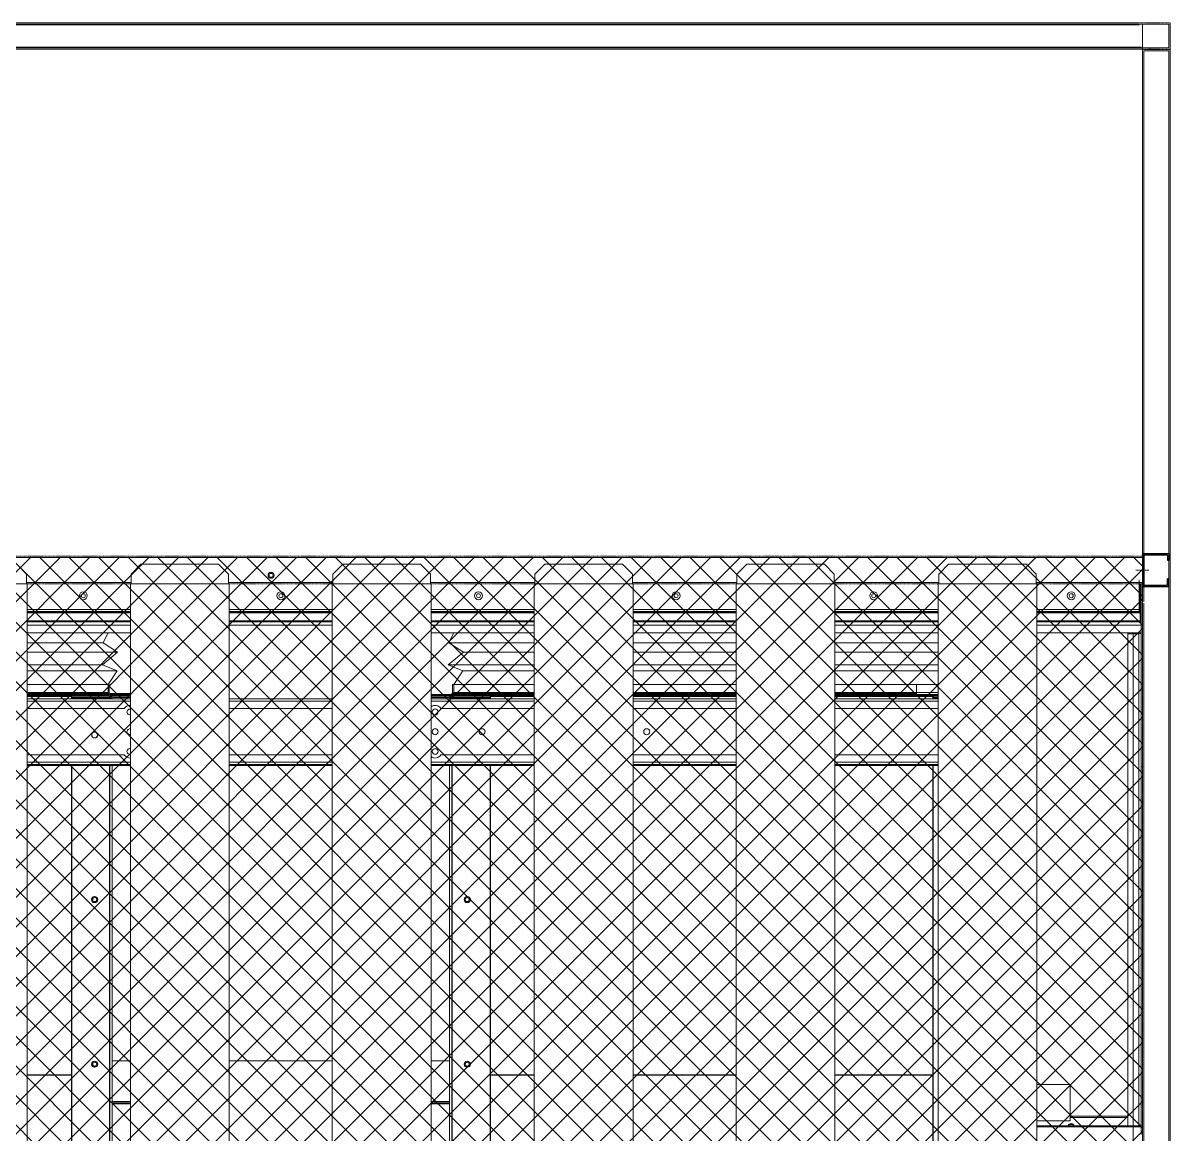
# Model space of a CAD drawing. Header units: millimetres. Extents: x -662982 to 31426, y -140792 to 22681.
# Drawn here: x 22223 to 23965, y 10802 to 12489 of the extents above; entities that cross this region are included whole.
import ezdxf

# ---------------------------------------------------------------- set-up
doc = ezdxf.new("R2010")
doc.units = ezdxf.units.MM
for name, pattern in [('CENTER', [2, 1.25, -0.25, 0.25, -0.25]), ('HIDDEN', [0.375, 0.25, -0.125]), ('HIDDENX2', [0.75, 0.5, -0.25])]:
    doc.linetypes.add(name, pattern=pattern)
doc.layers.add('center', color=1, linetype='CENTER')
doc.layers.add('HIDD', color=2, linetype='HIDDENX2')

# ---------------------------------------------------------------- blocks, each defined once
blk = doc.blocks.new('3753456')
at = {"color": 0, "lineweight": 5}
for p, q in [((337590.2, 91235.5), (337597.8, 91251)), ((337612.3, 91221.4), (337590.2, 91235.5)), ((337589.4, 91202.2), (337612.3, 91221.4)), ((337611.6, 91192.6), (337589.4, 91202.2)), ((337597.8, 91172), (337611.6, 91192.6))]:
    blk.add_line(p, q, dxfattribs=at)
blk = doc.blocks.new('435')
for p, q in [((-131382, 21088.8), (-131342, 21088.8)), ((-131382, 21088.8), (-131382, 21078.8)), ((-131380, 21078.8), (-131382, 21078.8)), ((-131380, 21086.8), (-131344, 21086.8)), ((-131380, 21086.8), (-131380, 21078.8)), ((-131344, 21086.8), (-131344, 21040.8)), ((-131342, 21088.8), (-131342, 21038.8)), ((-131342, 21088.8), (-131342, 21038.8)), ((-131382, 21038.8), (-131382, 21050.8)), ((-131382, 21050.8), (-131380, 21050.8)), ((-131380, 21040.8), (-131380, 21050.8)), ((-131344, 21040.8), (-131380, 21040.8)), ((-131342, 21038.8), (-131382, 21038.8))]:
    blk.add_line(p, q)
blk = doc.blocks.new('2')
at = {"lineweight": 5}
h = blk.add_hatch(dxfattribs=at)
h.set_pattern_fill('ANSI37', scale=10)
h.set_pattern_definition([(45, (-922413.774, -368293.01), (-22.4506403, 22.4506403), []), (135, (-922413.774, -368293.01), (-22.4506403, -22.4506403), [])])
h.paths.add_polyline_path([(21307.1, 11677.1), (21307.1, 9597.1), (23923.1, 9597.1), (23923.1, 11677.1)])
at = {"color": 7, "lineweight": 20}
for p, q in [((23918, 12489.1), (21312.2, 12489.1)), ((23918, 12486), (21312.2, 12486)), ((23923.1, 9644.2), (23923.1, 12486)), ((23965.1, 9644.2), (23965.1, 12486)), ((23921.1, 12452.2), (21309.1, 12452.2)), ((23921.1, 12449.1), (21309.1, 12449.1)), ((22229.9, 11598.2), (22386.5, 11598.2)), ((22229.9, 11595.1), (22386.5, 11595.1)), ((22386.5, 11594.2), (22229.9, 11594.2)), ((22386.5, 11593.1), (22229.9, 11593.1)), ((22536.5, 11598.2), (22693.1, 11598.2)), ((22536.5, 11595.1), (22693.1, 11595.1)), ((22693.1, 11594.2), (22536.5, 11594.2)), ((22693.1, 11593.1), (22536.5, 11593.1)), ((22843.1, 11598.2), (22999.7, 11598.2)), ((22843.1, 11595.1), (22999.7, 11595.1)), ((22999.7, 11594.2), (22843.1, 11594.2)), ((22999.7, 11593.1), (22843.1, 11593.1)), ((23149.7, 11598.2), (23306.3, 11598.2)), ((23149.7, 11595.1), (23306.3, 11595.1)), ((23306.3, 11594.2), (23149.7, 11594.2)), ((23306.3, 11593.1), (23149.7, 11593.1)), ((23456.3, 11598.2), (23612.9, 11598.2)), ((23456.3, 11595.1), (23612.9, 11595.1)), ((23612.9, 11594.2), (23456.3, 11594.2)), ((23612.9, 11593.1), (23456.3, 11593.1)), ((23762.9, 11598.2), (23918, 11598.2)), ((23762.9, 11595.1), (23918, 11595.1)), ((23919.5, 11594.2), (23762.9, 11594.2)), ((23919.5, 11593.1), (23762.9, 11593.1)), ((22229.9, 11580.9), (22386.5, 11580.9)), ((22229.9, 11580), (22386.5, 11580)), ((22386.5, 11579.7), (22229.9, 11579.7)), ((22386.5, 11574.7), (22229.9, 11574.7)), ((22536.5, 11580.9), (22693.1, 11580.9)), ((22536.5, 11580), (22693.1, 11580)), ((22693.1, 11579.7), (22536.5, 11579.7)), ((22693.1, 11574.7), (22536.5, 11574.7)), ((22843.1, 11580.9), (22999.7, 11580.9)), ((22843.1, 11580), (22999.7, 11580)), ((22999.7, 11579.7), (22843.1, 11579.7)), ((22999.7, 11574.7), (22843.1, 11574.7)), ((23149.7, 11580.9), (23306.3, 11580.9)), ((23149.7, 11580), (23306.3, 11580)), ((23306.3, 11579.7), (23149.7, 11579.7)), ((23306.3, 11574.7), (23149.7, 11574.7)), ((23456.3, 11580.9), (23612.9, 11580.9)), ((23456.3, 11580), (23612.9, 11580)), ((23612.9, 11579.7), (23456.3, 11579.7)), ((23612.9, 11574.7), (23456.3, 11574.7)), ((23762.9, 11580.9), (23919.5, 11580.9)), ((23762.9, 11580), (23919.5, 11580)), ((23921.1, 11579.7), (23762.9, 11579.7)), ((23921.1, 11574.7), (23762.9, 11574.7)), ((22229.9, 11562.9), (22386.5, 11562.9)), ((22843.1, 11562.9), (22999.7, 11562.9)), ((23149.7, 11562.9), (23306.3, 11562.9)), ((23456.3, 11562.9), (23612.9, 11562.9)), ((23762.9, 11562.9), (23921.1, 11562.9)), ((22229.9, 11462.7), (22386.5, 11462.7)), ((22536.5, 11462.7), (22693.1, 11462.7)), ((22843.1, 11462.7), (22999.7, 11462.7)), ((23149.7, 11462.7), (23306.3, 11462.7)), ((23456.3, 11462.7), (23612.9, 11462.7)), ((22229.9, 11459.2), (22386.5, 11459.2)), ((22536.5, 11459.2), (22693.1, 11459.2)), ((22843.1, 11459.2), (22999.7, 11459.2)), ((23149.7, 11459.2), (23306.3, 11459.2)), ((23456.3, 11459.2), (23612.9, 11459.2)), ((22386.5, 11366.2), (22229.9, 11366.2)), ((22386.5, 11362.7), (22229.9, 11362.7)), ((22386.5, 11361.5), (22229.9, 11361.5)), ((22296.9, 9949.2), (22296.9, 11362.7)), ((22297.4, 9949.2), (22297.4, 11362.7)), ((22354.9, 9949.2), (22354.9, 11362.7)), ((22355.4, 9949.2), (22355.4, 11362.7)), ((22358.9, 9949.2), (22358.9, 11361.5)), ((22693.1, 11366.2), (22536.5, 11366.2)), ((22693.1, 11362.7), (22536.5, 11362.7)), ((22693.1, 11361.5), (22536.5, 11361.5)), ((22999.7, 11366.2), (22843.1, 11366.2)), ((22999.7, 11362.7), (22843.1, 11362.7)), ((22999.7, 11361.5), (22843.1, 11361.5)), ((22871.3, 9949.2), (22871.3, 11361.5)), ((22874.8, 9949.2), (22874.8, 11362.7)), ((22875.3, 9949.2), (22875.3, 11362.7)), ((22932.8, 9949.2), (22932.8, 11362.7)), ((22933.3, 9949.2), (22933.3, 11362.7)), ((23306.3, 11366.2), (23149.7, 11366.2)), ((23306.3, 11362.7), (23149.7, 11362.7)), ((23306.3, 11361.5), (23149.7, 11361.5)), ((23612.9, 11366.2), (23456.3, 11366.2)), ((23612.9, 11362.7), (23456.3, 11362.7)), ((23612.9, 11361.5), (23456.3, 11361.5)), ((23604.9, 9949.2), (23604.9, 11362.7)), ((23605.4, 9949.2), (23605.4, 11362.7))]:
    blk.add_line(p, q, dxfattribs=at)
at = {"lineweight": 20}
for p, q in [((23923.1, 9639.1), (23923.1, 12449.1)), ((21307.1, 11677.1), (23923.1, 11677.1)), ((23923.1, 11677.1), (23923.1, 9597.1)), ((22228.9, 11652.1), (22213.9, 11667.1)), ((22228.9, 11637.1), (22228.9, 11652.1)), ((22387.5, 11652.1), (22402.5, 11667.1)), ((22387.5, 11637.1), (22387.5, 11652.1)), ((22520.5, 11667.1), (22402.5, 11667.1)), ((22535.5, 11652.1), (22520.5, 11667.1)), ((22535.5, 11637.1), (22535.5, 11652.1)), ((22694.1, 11652.1), (22709.1, 11667.1)), ((22694.1, 11637.1), (22694.1, 11652.1)), ((22827.1, 11667.1), (22709.1, 11667.1)), ((22842.1, 11652.1), (22827.1, 11667.1)), ((22842.1, 11637.1), (22842.1, 11652.1)), ((23000.7, 11652.1), (23015.7, 11667.1)), ((23000.7, 11637.1), (23000.7, 11652.1)), ((23133.7, 11667.1), (23015.7, 11667.1)), ((23148.7, 11652.1), (23133.7, 11667.1)), ((23148.7, 11637.1), (23148.7, 11652.1)), ((23307.3, 11652.1), (23322.3, 11667.1)), ((23307.3, 11637.1), (23307.3, 11652.1)), ((23440.3, 11667.1), (23322.3, 11667.1)), ((23455.3, 11652.1), (23440.3, 11667.1)), ((23455.3, 11637.1), (23455.3, 11652.1)), ((23613.9, 11652.1), (23628.9, 11667.1)), ((23613.9, 11637.1), (23613.9, 11652.1)), ((23746.9, 11667.1), (23628.9, 11667.1)), ((23761.9, 11652.1), (23746.9, 11667.1)), ((23761.9, 11637.1), (23761.9, 11652.1)), ((22229.9, 9648.1), (22229.9, 11637.1)), ((22386.5, 9648.1), (22386.5, 11637.1)), ((22536.5, 9648.1), (22536.5, 11637.1)), ((22693.1, 9648.1), (22693.1, 11637.1)), ((22843.1, 9648.1), (22843.1, 11637.1)), ((22999.7, 9648.1), (22999.7, 11637.1)), ((23149.7, 9648.1), (23149.7, 11637.1)), ((23306.3, 9648.1), (23306.3, 11637.1)), ((23456.3, 9648.1), (23456.3, 11637.1)), ((23612.9, 9648.1), (23612.9, 11637.1)), ((23762.9, 9648.1), (23762.9, 11637.1))]:
    blk.add_line(p, q, dxfattribs=at)
at = {"color": 0, "lineweight": 20}
for p, q in [((22079.9, 11637.1), (22229.9, 11637.1)), ((22386.5, 11637.1), (22536.5, 11637.1)), ((22693.1, 11637.1), (22843.1, 11637.1)), ((22999.7, 11637.1), (23149.7, 11637.1)), ((23306.3, 11637.1), (23456.3, 11637.1)), ((23762.9, 11637.1), (23612.9, 11637.1)), ((22345, 11547.8), (22229.9, 11547.8)), ((22999.7, 11547.8), (22870, 11547.8)), ((23306.3, 11547.8), (23149.7, 11547.8)), ((23612.9, 11547.8), (23456.3, 11547.8)), ((23909.2, 9640.7), (23909.2, 11561.5)), ((22229.9, 11533.7), (22367.1, 11533.7)), ((22892.1, 11533.7), (22999.7, 11533.7)), ((23149.7, 11533.7), (23306.3, 11533.7)), ((23456.3, 11533.7), (23612.9, 11533.7)), ((22229.9, 11514.5), (22344.2, 11514.5)), ((22869.2, 11514.5), (22999.7, 11514.5)), ((23149.7, 11514.5), (23306.3, 11514.5)), ((23456.3, 11514.5), (23612.9, 11514.5)), ((22366.4, 11504.9), (22229.9, 11504.9)), ((22999.7, 11504.9), (22891.4, 11504.9)), ((23306.3, 11504.9), (23149.7, 11504.9)), ((23612.9, 11504.9), (23456.3, 11504.9))]:
    blk.add_line(p, q, dxfattribs=at)
at = {"color": 7, "lineweight": 20, "ltscale": 0.001669}
blk.add_line((23918, 11643.2), (23918, 11640.2), dxfattribs=at)
at = {"color": 7, "lineweight": 20, "ltscale": 0.025}
blk.add_line((23918, 11598.2), (23918, 11643.2), dxfattribs=at)
at = {"color": 7, "lineweight": 20, "ltscale": 1.32336e-05}
blk.add_line((23918, 11638.6), (23918, 11638.6), dxfattribs=at)
at = {"color": 7, "lineweight": 20, "ltscale": 0.000579045}
blk.add_line((23918, 11637.1), (23918, 11638.2), dxfattribs=at)
at = {"color": 7, "lineweight": 20, "ltscale": 0.021611}
for p, q in [((23919.5, 11598.2), (23919.5, 11637.1)), ((23919.5, 11598.2), (23919.5, 11637.1)), ((23921.1, 11598.2), (23921.1, 11637.1)), ((23921.1, 11598.2), (23921.1, 11637.1))]:
    blk.add_line(p, q, dxfattribs=at)
at = {"color": 7, "lineweight": 20, "ltscale": 0.000833333}
for p, q in [((23919.5, 11598.2), (23918, 11598.2)), ((22296.9, 11464.7), (22296.9, 11463.2)), ((22297.4, 11464.7), (22297.4, 11463.2)), ((22352.6, 11470.9), (22352.6, 11472.4)), ((22354.4, 11469.3), (22355.9, 11469.3)), ((22354.9, 11464.7), (22354.9, 11463.2)), ((22355.4, 11464.7), (22355.4, 11463.2)), ((22874.8, 11464.7), (22874.8, 11463.2)), ((22875.3, 11464.7), (22875.3, 11463.2)), ((22932.8, 11464.7), (22932.8, 11463.2)), ((22933.3, 11464.7), (22933.3, 11463.2)), ((23580.3, 11470.9), (23580.3, 11472.4)), ((23604.9, 11464.7), (23604.9, 11463.2)), ((23605.4, 11464.7), (23605.4, 11463.2))]:
    blk.add_line(p, q, dxfattribs=at)
at = {"color": 7, "lineweight": 20, "ltscale": 0.001722}
blk.add_line((23918, 11595.1), (23918, 11598.2), dxfattribs=at)
at = {"color": 7, "lineweight": 20, "ltscale": 0.010219}
for p, q in [((23919.5, 11598.2), (23919.5, 11579.8)), ((23921.1, 11598.2), (23921.1, 11579.8))]:
    blk.add_line(p, q, dxfattribs=at)
at = {"color": 7, "lineweight": 20, "ltscale": 0.000888889}
for p, q in [((23921.1, 11598.2), (23919.5, 11598.2)), ((23921.1, 11579.8), (23919.5, 11579.8)), ((22352.8, 11484.3), (22354.4, 11484.3)), ((22877.4, 11484.3), (22875.8, 11484.3)), ((22352.6, 11470.9), (22352.6, 11469.3)), ((22352.8, 11467.7), (22352.8, 11469.3)), ((22355.9, 11469.3), (22355.9, 11467.7)), ((22875.8, 11467.7), (22877.4, 11467.7)), ((22877.4, 11467.7), (22877.4, 11469.3)), ((23580.3, 11470.9), (23580.3, 11469.3))]:
    blk.add_line(p, q, dxfattribs=at)
at = {"color": 7, "lineweight": 20, "ltscale": 0.006747}
blk.add_line((23919.5, 11580.9), (23919.5, 11593.1), dxfattribs=at)
at = {"color": 7, "lineweight": 20, "ltscale": 0.010301}
blk.add_line((23921.1, 11579.7), (23921.1, 11598.2), dxfattribs=at)
blk.add_line((23921.1, 11579.7), (23921.1, 11598.2), dxfattribs=at)
at = {"color": 7, "lineweight": 20, "ltscale": 0.00275}
blk.add_line((23921.1, 11579.7), (23921.1, 11574.7), dxfattribs=at)
at = {"color": 7, "lineweight": 20, "ltscale": 0.00658}
for p, q in [((23921.1, 11562.9), (23921.1, 11574.7)), ((23921.1, 10801), (23921.1, 10812.8))]:
    blk.add_line(p, q, dxfattribs=at)
at = {"color": 7, "lineweight": 20, "ltscale": 0.00583}
blk.add_line((23921.1, 11574.7), (23921.1, 11564.3), dxfattribs=at)
at = {"color": 7, "lineweight": 20, "ltscale": 0.009167}
for p, q in [((23917.6, 11562.9), (23901.1, 11562.9)), ((23917.6, 11561.5), (23901.1, 11561.5)), ((23901.1, 10814.2), (23917.6, 10814.2))]:
    blk.add_line(p, q, dxfattribs=at)
at = {"color": 7, "lineweight": 20, "ltscale": 0.000773611}
for p, q in [((23901.1, 11561.5), (23901.1, 11562.9)), ((23921.1, 10812.8), (23921.1, 10814.2))]:
    blk.add_line(p, q, dxfattribs=at)
at = {"color": 7, "lineweight": 20, "ltscale": 0.415127}
for p, q in [((23901.1, 11561.5), (23901.1, 10814.2)), ((23917.6, 10814.2), (23917.6, 11561.5)), ((23921.1, 10816.7), (23921.1, 11563.9))]:
    blk.add_line(p, q, dxfattribs=at)
at = {"color": 7, "lineweight": 20, "ltscale": 2.39452e-05}
blk.add_line((23917.6, 11562.9), (23917.6, 11562.9), dxfattribs=at)
at = {"color": 7, "lineweight": 20, "ltscale": 0.000193403}
blk.add_line((23921.1, 11563.9), (23921.1, 11564.3), dxfattribs=at)
at = {"color": 7, "lineweight": 20, "ltscale": 0.015084}
blk.add_line((23921.1, 11535.8), (23921.1, 11562.9), dxfattribs=at)
at = {"color": 7, "lineweight": 20, "ltscale": 0.098092}
blk.add_line((23921.1, 11359.2), (23921.1, 11535.8), dxfattribs=at)
at = {"color": 7, "lineweight": 20, "ltscale": 0.434111}
for p, q in [((22229.9, 11484.3), (22352.6, 11484.3)), ((22875.2, 11484.3), (22999.7, 11484.3)), ((23149.7, 11484.3), (23306.3, 11484.3)), ((23456.3, 11484.3), (23580.3, 11484.3)), ((22229.9, 11472.4), (22352.6, 11472.4)), ((22229.9, 11470.9), (22352.6, 11470.9)), ((22229.9, 11469.3), (22352.6, 11469.3)), ((22874.3, 11469.3), (22999.7, 11469.3)), ((22875.1, 11470.9), (22999.7, 11470.9)), ((23149.7, 11470.9), (23306.3, 11470.9)), ((23149.7, 11469.3), (23306.3, 11469.3)), ((23456.3, 11470.9), (23580.3, 11470.9)), ((23456.3, 11469.3), (23580.3, 11469.3))]:
    blk.add_line(p, q, dxfattribs=at)
at = {"color": 7, "lineweight": 20, "ltscale": 0.006611}
for p, q in [((22352.6, 11484.3), (22352.6, 11472.4)), ((22352.8, 11472.4), (22352.8, 11484.3)), ((22354.4, 11472.4), (22354.4, 11484.3)), ((22875.8, 11484.3), (22875.8, 11472.4)), ((22877.4, 11484.3), (22877.4, 11472.4)), ((23580.3, 11484.3), (23580.3, 11472.4))]:
    blk.add_line(p, q, dxfattribs=at)
at = {"color": 7, "lineweight": 20, "ltscale": 0.044611}
for p, q in [((23612.9, 11484.3), (23580.3, 11484.3)), ((23612.9, 11472.4), (23580.3, 11472.4))]:
    blk.add_line(p, q, dxfattribs=at)
at = {"color": 7, "lineweight": 20, "ltscale": 0.435222}
for p, q in [((22352.8, 11469.3), (22229.9, 11469.3)), ((22352.8, 11467.7), (22229.9, 11467.7)), ((22999.7, 11469.3), (22877.4, 11469.3)), ((22999.7, 11467.7), (22877.4, 11467.7)), ((23306.3, 11469.3), (23149.7, 11469.3)), ((23306.3, 11467.7), (23149.7, 11467.7)), ((23612.9, 11469.3), (23456.3, 11469.3)), ((23612.9, 11467.7), (23456.3, 11467.7))]:
    blk.add_line(p, q, dxfattribs=at)
at = {"color": 7, "lineweight": 20, "ltscale": 0.432889}
for p, q in [((22229.9, 11467.7), (22350.7, 11467.7)), ((22879.5, 11467.7), (22999.7, 11467.7)), ((23149.7, 11467.7), (23306.3, 11467.7)), ((23456.3, 11467.7), (23612.9, 11467.7))]:
    blk.add_line(p, q, dxfattribs=at)
at = {"color": 7, "lineweight": 20, "ltscale": 0.373111}
for p, q in [((22296.9, 11466.2), (22229.9, 11466.2)), ((22999.7, 11466.2), (22933.3, 11466.2)), ((23306.3, 11466.2), (23149.7, 11466.2)), ((23604.9, 11466.2), (23456.3, 11466.2)), ((22296.9, 10891.6), (22229.9, 10891.6)), ((22229.9, 10891.5), (22296.9, 10891.5)), ((22229.9, 10891.4), (22296.9, 10891.4)), ((22296.9, 10891.3), (22229.9, 10891.3)), ((22999.7, 10891.6), (22933.3, 10891.6)), ((22933.3, 10891.5), (22999.7, 10891.5)), ((22933.3, 10891.4), (22999.7, 10891.4)), ((22999.7, 10891.3), (22933.3, 10891.3)), ((23306.3, 10891.6), (23149.7, 10891.6)), ((23149.7, 10891.5), (23306.3, 10891.5)), ((23149.7, 10891.4), (23306.3, 10891.4)), ((23306.3, 10891.3), (23149.7, 10891.3)), ((23604.9, 10891.6), (23456.3, 10891.6)), ((23456.3, 10891.5), (23604.9, 10891.5)), ((23456.3, 10891.4), (23604.9, 10891.4)), ((23604.9, 10891.3), (23456.3, 10891.3))]:
    blk.add_line(p, q, dxfattribs=at)
at = {"color": 7, "lineweight": 20, "ltscale": 0.001111}
for p, q in [((22296.9, 11464.7), (22296.9, 11466.7)), ((22297.4, 11464.7), (22297.4, 11466.7)), ((22354.9, 11464.7), (22354.9, 11466.7)), ((22355.4, 11464.7), (22355.4, 11466.7)), ((22874.8, 11464.7), (22874.8, 11466.7)), ((22875.3, 11464.7), (22875.3, 11466.7)), ((22932.8, 11464.7), (22932.8, 11466.7)), ((22933.3, 11464.7), (22933.3, 11466.7)), ((23604.9, 11464.7), (23604.9, 11466.7)), ((23605.4, 11464.7), (23605.4, 11466.7)), ((23923.1, 11359.2), (23921.1, 11359.2))]:
    blk.add_line(p, q, dxfattribs=at)
at = {"color": 7, "lineweight": 20, "ltscale": 0.032222}
for p, q in [((22354.9, 11466.7), (22296.9, 11466.7)), ((22354.9, 11464.7), (22296.9, 11464.7)), ((22354.9, 11463.2), (22296.9, 11463.2)), ((22355.4, 11466.7), (22297.4, 11466.7)), ((22355.4, 11464.7), (22297.4, 11464.7)), ((22355.4, 11463.2), (22297.4, 11463.2)), ((22874.8, 11466.7), (22932.8, 11466.7)), ((22874.8, 11464.7), (22932.8, 11464.7)), ((22874.8, 11463.2), (22932.8, 11463.2)), ((22875.3, 11466.7), (22933.3, 11466.7)), ((22875.3, 11464.7), (22933.3, 11464.7)), ((22875.3, 11463.2), (22933.3, 11463.2)), ((23612.9, 11466.7), (23604.9, 11466.7)), ((23612.9, 11464.7), (23604.9, 11464.7)), ((23612.9, 11463.2), (23604.9, 11463.2)), ((23612.9, 11466.7), (23605.4, 11466.7)), ((23612.9, 11464.7), (23605.4, 11464.7)), ((23612.9, 11463.2), (23605.4, 11463.2))]:
    blk.add_line(p, q, dxfattribs=at)
at = {"color": 7, "lineweight": 20, "ltscale": 0.000277763}
for p, q in [((22296.9, 11462.7), (22296.9, 11463.2)), ((22297.4, 11462.7), (22297.4, 11463.2)), ((22354.9, 11462.7), (22354.9, 11463.2)), ((22355.4, 11462.7), (22355.4, 11463.2)), ((22874.8, 11462.7), (22874.8, 11463.2)), ((22875.3, 11462.7), (22875.3, 11463.2)), ((22932.8, 11462.7), (22932.8, 11463.2)), ((22933.3, 11462.7), (22933.3, 11463.2)), ((23604.9, 11462.7), (23604.9, 11463.2)), ((23605.4, 11462.7), (23605.4, 11463.2))]:
    blk.add_line(p, q, dxfattribs=at)
at = {"color": 7, "lineweight": 20, "ltscale": 0.022444}
blk.add_line((22312.4, 11467.7), (22352.8, 11467.7), dxfattribs=at)
at = {"color": 7, "lineweight": 20, "ltscale": 0.000555547}
for p, q in [((22312.4, 11466.7), (22312.4, 11467.7)), ((22352.8, 11467.7), (22352.8, 11466.7)), ((22875.8, 11466.7), (22875.8, 11467.7)), ((22877.4, 11467.7), (22877.4, 11466.7)), ((22925.8, 11467.7), (22925.8, 11466.7))]:
    blk.add_line(p, q, dxfattribs=at)
at = {"color": 7, "lineweight": 20, "ltscale": 0.000215038}
blk.add_line((22354.4, 11469.3), (22354.4, 11468.9), dxfattribs=at)
at = {"color": 7, "lineweight": 20, "ltscale": 0.001944}
for p, q in [((22358.9, 11463.2), (22355.4, 11463.2)), ((22871.3, 11463.2), (22874.8, 11463.2))]:
    blk.add_line(p, q, dxfattribs=at)
at = {"color": 7, "lineweight": 20, "ltscale": 0.0205}
for p, q in [((22355.9, 11470.9), (22386.5, 11470.9)), ((22355.9, 11469.3), (22386.5, 11469.3)), ((22355.9, 11469.3), (22386.5, 11469.3)), ((22355.9, 11467.7), (22386.5, 11467.7)), ((22843.1, 11469.3), (22874.3, 11469.3))]:
    blk.add_line(p, q, dxfattribs=at)
at = {"color": 7, "lineweight": 20, "ltscale": 1.33788e-05}
blk.add_line((22355.9, 11467.7), (22355.9, 11467.7), dxfattribs=at)
at = {"color": 7, "lineweight": 20, "ltscale": 0.000582846}
blk.add_line((22357.4, 11466.7), (22357.4, 11465.6), dxfattribs=at)
at = {"color": 7, "lineweight": 20, "ltscale": 0.001349}
blk.add_line((22359.8, 11466.7), (22357.4, 11466.7), dxfattribs=at)
at = {"color": 7, "lineweight": 20, "ltscale": 0.000187053}
blk.add_line((22358.4, 11466.7), (22358.4, 11466.3), dxfattribs=at)
at = {"color": 7, "lineweight": 20, "ltscale": 0.000793738}
blk.add_line((22359.8, 11466.7), (22358.4, 11466.7), dxfattribs=at)
at = {"color": 7, "lineweight": 20, "ltscale": 0.000277762}
blk.add_line((22358.9, 11462.7), (22358.9, 11463.2), dxfattribs=at)
at = {"color": 7, "lineweight": 20, "ltscale": 0.019167}
for p, q in [((22386.5, 11466.7), (22359.9, 11466.7)), ((22386.5, 11464.7), (22359.9, 11464.7)), ((22386.5, 11466.7), (22360.4, 11466.7)), ((22386.5, 11464.7), (22360.4, 11464.7)), ((22843.1, 11466.7), (22870.3, 11466.7)), ((22843.1, 11466.7), (22869.8, 11466.7)), ((22843.1, 11464.7), (22870.3, 11464.7)), ((22843.1, 11464.7), (22869.8, 11464.7))]:
    blk.add_line(p, q, dxfattribs=at)
at = {"color": 7, "lineweight": 20, "ltscale": 0.021333}
for p, q in [((22843.1, 11469.3), (22875.8, 11469.3)), ((22875.8, 11467.7), (22843.1, 11467.7))]:
    blk.add_line(p, q, dxfattribs=at)
at = {"color": 7, "lineweight": 20, "ltscale": 0.000794473}
blk.add_line((22870.4, 11466.7), (22871.8, 11466.7), dxfattribs=at)
at = {"color": 7, "lineweight": 20, "ltscale": 0.00135}
blk.add_line((22870.4, 11466.7), (22872.8, 11466.7), dxfattribs=at)
at = {"color": 7, "lineweight": 20, "ltscale": 0.000277761}
blk.add_line((22871.3, 11462.7), (22871.3, 11463.2), dxfattribs=at)
at = {"color": 7, "lineweight": 20, "ltscale": 0.000187402}
blk.add_line((22871.8, 11466.7), (22871.8, 11466.3), dxfattribs=at)
at = {"color": 7, "lineweight": 20, "ltscale": 0.000583596}
blk.add_line((22872.8, 11466.7), (22872.8, 11465.6), dxfattribs=at)
at = {"color": 7, "lineweight": 20, "ltscale": 0.042722}
blk.add_line((22875.1, 11472.4), (22875.8, 11472.4), dxfattribs=at)
at = {"color": 7, "lineweight": 20, "ltscale": 0.3905}
for p, q in [((22877.4, 11472.4), (22999.7, 11472.4)), ((23149.7, 11472.4), (23306.3, 11472.4)), ((23456.3, 11472.4), (23580.3, 11472.4))]:
    blk.add_line(p, q, dxfattribs=at)
at = {"color": 7, "lineweight": 20, "ltscale": 0.026889}
blk.add_line((22877.4, 11467.7), (22925.8, 11467.7), dxfattribs=at)
at = {"color": 7, "lineweight": 20, "ltscale": 0.460044}
for p, q in [((22377.3, 11447.7), (22229.9, 11447.7)), ((22999.7, 11447.7), (22858, 11447.7)), ((23306.3, 11447.7), (23149.7, 11447.7)), ((23612.9, 11447.7), (23456.3, 11447.7)), ((22229.9, 11377.7), (22377.3, 11377.7)), ((22858, 11377.7), (22999.7, 11377.7)), ((23149.7, 11377.7), (23306.3, 11377.7)), ((23456.3, 11377.7), (23612.9, 11377.7))]:
    blk.add_line(p, q, dxfattribs=at)
at = {"color": 7, "lineweight": 20, "ltscale": 0.247822}
for p, q in [((22693.1, 11447.7), (22536.5, 11447.7)), ((22536.5, 11377.7), (22693.1, 11377.7))]:
    blk.add_line(p, q, dxfattribs=at)
at = {"color": 7, "lineweight": 20, "ltscale": 0.284666}
for p, q in [((22358.9, 10912.8), (22386.5, 10912.8)), ((22536.5, 10912.8), (22693.1, 10912.8)), ((22843.1, 10912.8), (22871.3, 10912.8))]:
    blk.add_line(p, q, dxfattribs=at)
at = {"color": 7, "lineweight": 20, "ltscale": 0.042111}
for p, q in [((23762.9, 10876.8), (23813.5, 10876.8)), ((23762.9, 10821.8), (23813.5, 10821.8))]:
    blk.add_line(p, q, dxfattribs=at)
at = {"color": 7, "lineweight": 20, "ltscale": 0.00187}
blk.add_line((23813.5, 10873.4), (23813.5, 10876.8), dxfattribs=at)
at = {"color": 7, "lineweight": 20, "ltscale": 0.028685}
blk.add_line((23813.5, 10821.8), (23813.5, 10873.4), dxfattribs=at)
at = {"color": 7, "lineweight": 20, "ltscale": 0.018833}
for p, q in [((22386.5, 10850.9), (22358.9, 10850.9)), ((22843.1, 10850.9), (22871.3, 10850.9)), ((22358.9, 10849.3), (22386.5, 10849.3)), ((22358.9, 10849.3), (22386.5, 10849.3)), ((22386.5, 10847.7), (22358.9, 10847.7)), ((22871.3, 10849.3), (22843.1, 10849.3)), ((22871.3, 10849.3), (22843.1, 10849.3)), ((22843.1, 10847.7), (22871.3, 10847.7))]:
    blk.add_line(p, q, dxfattribs=at)
at = {"color": 7, "lineweight": 20, "ltscale": 0.048667}
for p, q in [((23813.5, 10828.8), (23901.1, 10828.8)), ((23813.5, 10826.7), (23901.1, 10826.7))]:
    blk.add_line(p, q, dxfattribs=at)
at = {"color": 7, "lineweight": 20, "ltscale": 0.00694}
blk.add_line((23921.1, 10826.7), (23921.1, 10814.2), dxfattribs=at)
at = {"color": 7, "lineweight": 20, "ltscale": 0.004264}
blk.add_line((23921.1, 10821.9), (23921.1, 10814.2), dxfattribs=at)
at = {"color": 7, "lineweight": 20, "ltscale": 0.007184}
blk.add_line((23921.1, 10803.7), (23921.1, 10816.7), dxfattribs=at)
at = {"color": 7, "lineweight": 20, "ltscale": 0.100501}
for p, q in [((23921.1, 10814.2), (23762.9, 10814.2)), ((23921.1, 10812.8), (23762.9, 10812.8))]:
    blk.add_line(p, q, dxfattribs=at)
at = {"color": 7, "lineweight": 20, "ltscale": 0.000154576}
blk.add_line((23919.1, 10814.2), (23919.1, 10814.5), dxfattribs=at)
at = {"color": 7, "lineweight": 20, "ltscale": 0.000235167}
blk.add_line((23921.1, 10801.9), (23921.1, 10802.3), dxfattribs=at)
at = {"color": 7, "lineweight": 20}
for centre, radius in [((22600.1, 11650.2), 4.5), ((22600.1, 11650.2), 3), ((22315.1, 11619.2), 6), ((22315.1, 11619.2), 3), ((22615.1, 11619.2), 6), ((22615.1, 11619.2), 3), ((22915.1, 11619.2), 6), ((22915.1, 11619.2), 3), ((23215.1, 11619.2), 6), ((23215.1, 11619.2), 3), ((23515.1, 11619.2), 6), ((23515.1, 11619.2), 3), ((23815.1, 11619.2), 6), ((23815.1, 11619.2), 3), ((22849.3, 11442.7), 4.5), ((22332.4, 11407.7), 4.5), ((22849.3, 11412.7), 4.5), ((22920.5, 11412.7), 4.5), ((23170.5, 11412.7), 4.5), ((22849.3, 11382.7), 4.5), ((22331.9, 11157.7), 4.5), ((22332.4, 11157.7), 4.5), ((22332.4, 11157.7), 3), ((22897.8, 11157.7), 4.5), ((22898.3, 11157.7), 4.5), ((22897.8, 11157.7), 3), ((22331.9, 10907.7), 4.5), ((22332.4, 10907.7), 4.5), ((22332.4, 10907.7), 3), ((22897.8, 10907.7), 4.5), ((22898.3, 10907.7), 4.5), ((22897.8, 10907.7), 3)]:
    blk.add_circle(centre, radius, dxfattribs=at)
for centre, radius, start, end in [((22355.9, 11472.4), 3.1, 180, 270), ((22355.9, 11466.2), 3.1, 90, 170.7179), ((22355.9, 11472.4), 1.5, 180, 270), ((22355.9, 11466.2), 1.5, 90, 160.5281), ((22358.9, 11463.2), 3.5, 115.377, 180), ((22359.9, 11463.2), 3.5, 90, 180), ((22360.4, 11463.2), 3.5, 90, 180), ((22359.9, 11463.2), 1.5, 90, 180), ((22360.4, 11463.2), 1.5, 90, 180), ((22869.8, 11463.2), 3.5, 0, 90), ((22869.8, 11463.2), 1.5, 0, 90), ((22870.3, 11463.2), 3.5, 0, 90), ((22870.3, 11463.2), 1.5, 0, 90), ((22871.3, 11463.2), 3.5, 1.1186, 64.6231), ((22874.3, 11472.4), 1.5, 270.5383, 0), ((22874.3, 11472.4), 3.1, 270, 270.3745), ((22875.8, 11467.7), 1.6, 0, 90), ((22874.3, 11472.4), 3.1, 331.0629, 0), ((22385.9, 11442.7), 10, 86.5602, 150.0003), ((22385.9, 11442.7), 4.5, 82.3377, 277.6623), ((22849.3, 11442.7), 10, 29.9997, 128.3161), ((22332.4, 11407.7), 4.5, 93.1847, 270), ((22331.9, 11407.7), 4.5, 273.1847, 86.8153), ((22385.9, 11412.7), 4.5, 82.3377, 277.6623), ((22385.9, 11382.7), 10, 210.0003, 273.4398), ((22385.9, 11382.7), 4.5, 82.3377, 277.6623), ((22849.3, 11382.7), 10, 231.6839, 329.9997)]:
    blk.add_arc(centre, radius, start, end, dxfattribs=at)
for centre, major_axis, ratio, start_param, end_param in [((23918, 11637.1), (-3.1, 0), 0.695361, 3.141593, 3.169781), ((22315.1, 11594.4), (-3, 0), 0.695361, 5.942736, 6.283214), ((22315.1, 11594.4), (-3, 0), 0.695361, 0.000029, 0.127836), ((22315.1, 11593.3), (-3, 0), 0.695361, 5.196445, 5.846004), ((22315.1, 11591.8), (4.5, 0), 0.69625, 0.981351, 2.160242), ((22315.1, 11593.3), (-3, 0), 0.695361, 3.578774, 4.229082), ((22315.1, 11594.4), (-3, 0), 0.695361, 3.141622, 3.482042), ((22315.1, 11594.4), (-3, 0), 0.695361, 3.013425, 3.141622), ((22615.1, 11594.4), (-3, 0), 0.695361, 5.942736, 6.283214), ((22615.1, 11594.4), (-3, 0), 0.695361, 0.000029, 0.127836), ((22615.1, 11593.3), (-3, 0), 0.695361, 5.196445, 5.846004), ((22615.1, 11591.8), (4.5, 0), 0.69625, 0.981351, 2.160242), ((22615.1, 11593.3), (-3, 0), 0.695361, 3.578774, 4.229082), ((22615.1, 11594.4), (-3, 0), 0.695361, 3.141622, 3.482042), ((22615.1, 11594.4), (-3, 0), 0.695361, 3.013425, 3.141622), ((22915.1, 11594.4), (-3, 0), 0.695361, 5.942736, 6.283214), ((22915.1, 11594.4), (-3, 0), 0.695361, 0.000029, 0.127836), ((22915.1, 11593.3), (-3, 0), 0.695361, 5.196445, 5.846004), ((22915.1, 11591.8), (4.5, 0), 0.69625, 0.981351, 2.160242), ((22915.1, 11593.3), (-3, 0), 0.695361, 3.578774, 4.229082), ((22915.1, 11594.4), (-3, 0), 0.695361, 3.141622, 3.482042), ((22915.1, 11594.4), (-3, 0), 0.695361, 3.013425, 3.141622), ((23215.1, 11594.4), (-3, 0), 0.695361, 5.942736, 6.283214), ((23215.1, 11594.4), (-3, 0), 0.695361, 0.000029, 0.127836), ((23215.1, 11593.3), (-3, 0), 0.695361, 5.196445, 5.846004), ((23215.1, 11591.8), (4.5, 0), 0.69625, 0.981351, 2.160242), ((23215.1, 11593.3), (-3, 0), 0.695361, 3.578774, 4.229082), ((23215.1, 11594.4), (-3, 0), 0.695361, 3.141622, 3.482042), ((23215.1, 11594.4), (-3, 0), 0.695361, 3.013425, 3.141622), ((23515.1, 11594.4), (-3, 0), 0.695361, 5.942736, 6.283214), ((23515.1, 11594.4), (-3, 0), 0.695361, 0.000029, 0.127836), ((23515.1, 11593.3), (-3, 0), 0.695361, 5.196445, 5.846004), ((23515.1, 11591.8), (4.5, 0), 0.69625, 0.981351, 2.160242), ((23515.1, 11593.3), (-3, 0), 0.695361, 3.578774, 4.229082), ((23515.1, 11594.4), (-3, 0), 0.695361, 3.141622, 3.482042), ((23515.1, 11594.4), (-3, 0), 0.695361, 3.013425, 3.141622), ((23815.1, 11594.4), (-3, 0), 0.695361, 5.942736, 6.283214), ((23815.1, 11594.4), (-3, 0), 0.695361, 0.000029, 0.127836), ((23815.1, 11593.3), (-3, 0), 0.695361, 5.196445, 5.846004), ((23815.1, 11591.8), (4.5, 0), 0.69625, 0.981351, 2.160242), ((23815.1, 11593.3), (-3, 0), 0.695361, 3.578774, 4.229082), ((23815.1, 11594.4), (-3, 0), 0.695361, 3.141622, 3.482042), ((23815.1, 11594.4), (-3, 0), 0.695361, 3.013425, 3.141622), ((23917.6, 11563.9), (1.5, 0), 0.69625, 4.712389, 5.000678), ((23917.6, 11563.9), (3.5, 0), 0.69625, 4.712389, 5.859761), ((22351.3, 11466.2), (-3.1, 0), 0.600899, 4.061862, 4.207317), ((22354.9, 11463.2), (3.5, 0), 0.600899, 1.244393, 1.427387), ((22353.9, 11463.2), (3.5, 0), 0.600899, 0.974905, 1.127885), ((22354.9, 11463.2), (1.5, 0), 0.600899, 1.159619, 1.230721), ((22353.9, 11463.2), (1.5, 0), 0.600899, 0.007409, 0.030057), ((22875.3, 11463.2), (-3.5, 0), 0.600899, 4.855737, 5.038793), ((22876.3, 11463.2), (-3.5, 0), 0.600899, 5.1553, 5.308317), ((22875.3, 11463.2), (-1.5, 0), 0.600899, 5.052226, 5.123653), ((22877.4, 11467.7), (1.6, 0), 0.600899, 1.570796, 1.764363), ((23919.6, 11389.8), (1.5, 0), 0.838671, 0.007515, 0.030546), ((23815.1, 10814.5), (-4.5, 0), 0.69625, 3.141564, 6.283156), ((23815.1, 10813), (-4.5, 0), 0.69625, 3.522452, 5.902326), ((23917.6, 10816.7), (3.5, 0), 0.69625, 4.712389, 6.283185), ((23815.1, 10814.5), (-4.5, 0), 0.69625, 6.283156, 6.369762), ((23815.1, 10814.5), (-4.5, 0), 0.69625, 3.05507, 3.141564)]:
    blk.add_ellipse(centre, major_axis=major_axis, ratio=ratio, start_param=start_param, end_param=end_param, dxfattribs=at)
at = {"layer": 'center', "lineweight": 20}
for p, q in [((21265.1, 12489.1), (23965.1, 12489.1)), ((23965.1, 12489.1), (23965.1, 9489.1)), ((21265.1, 12449.1), (23965.1, 12449.1)), ((23923.1, 12448.9), (23965.1, 12448.9)), ((23923.1, 12448.9), (23923.1, 9639.3)), ((21265.1, 11679.1), (23923.1, 11679.1)), ((23913.1, 11658.1), (23933.1, 11658.1)), ((22229.9, 11637.1), (22386.5, 11637.1)), ((22536.5, 11637.1), (22693.1, 11637.1)), ((22843.1, 11637.1), (22999.7, 11637.1)), ((23149.7, 11637.1), (23307.3, 11637.1)), ((23455.3, 11637.1), (23612.9, 11637.1)), ((23762.9, 11637.1), (23923.1, 11637.1))]:
    blk.add_line(p, q, dxfattribs=at)
at = {"layer": 'HIDD', "linetype": 'HIDDEN', "lineweight": 20}
for p, q in [((21265.1, 12487.1), (23963.1, 12487.1)), ((23963.1, 12487.1), (23963.1, 12451.1)), ((21265.1, 12451.1), (23963.1, 12451.1)), ((23925.1, 12446.9), (23963.1, 12446.9)), ((23925.1, 12446.9), (23925.1, 11610.1)), ((23935.1, 12451.1), (23935.1, 12449.1)), ((23963.1, 12446.9), (23963.1, 9641.3)), ((21265.1, 11677.1), (23923.1, 11677.1)), ((22228.9, 11639.1), (22387.5, 11639.1)), ((22535.5, 11639.1), (22694.1, 11639.1)), ((22842.1, 11639.1), (23000.7, 11639.1)), ((23148.7, 11639.1), (23307.3, 11639.1)), ((23455.3, 11639.1), (23613.9, 11639.1)), ((23761.9, 11639.1), (23923.1, 11639.1)), ((23925.1, 11608.1), (23925.1, 9641.3))]:
    blk.add_line(p, q, dxfattribs=at)
at = {"lineweight": 20, "xscale": -1}
blk.add_blockref('435', (-107418.8, -9405.8), dxfattribs=at)
at = {"color": 0, "lineweight": 20}
for p in [(-315245.2, -79687.7), (-314720.2, -79687.7)]:
    blk.add_blockref('3753456', p, dxfattribs=at)

msp = doc.modelspace()

# ---------------------------------------------------------------- block references
msp.add_blockref('2', (0, 0))

doc.saveas('drawing.dxf')
